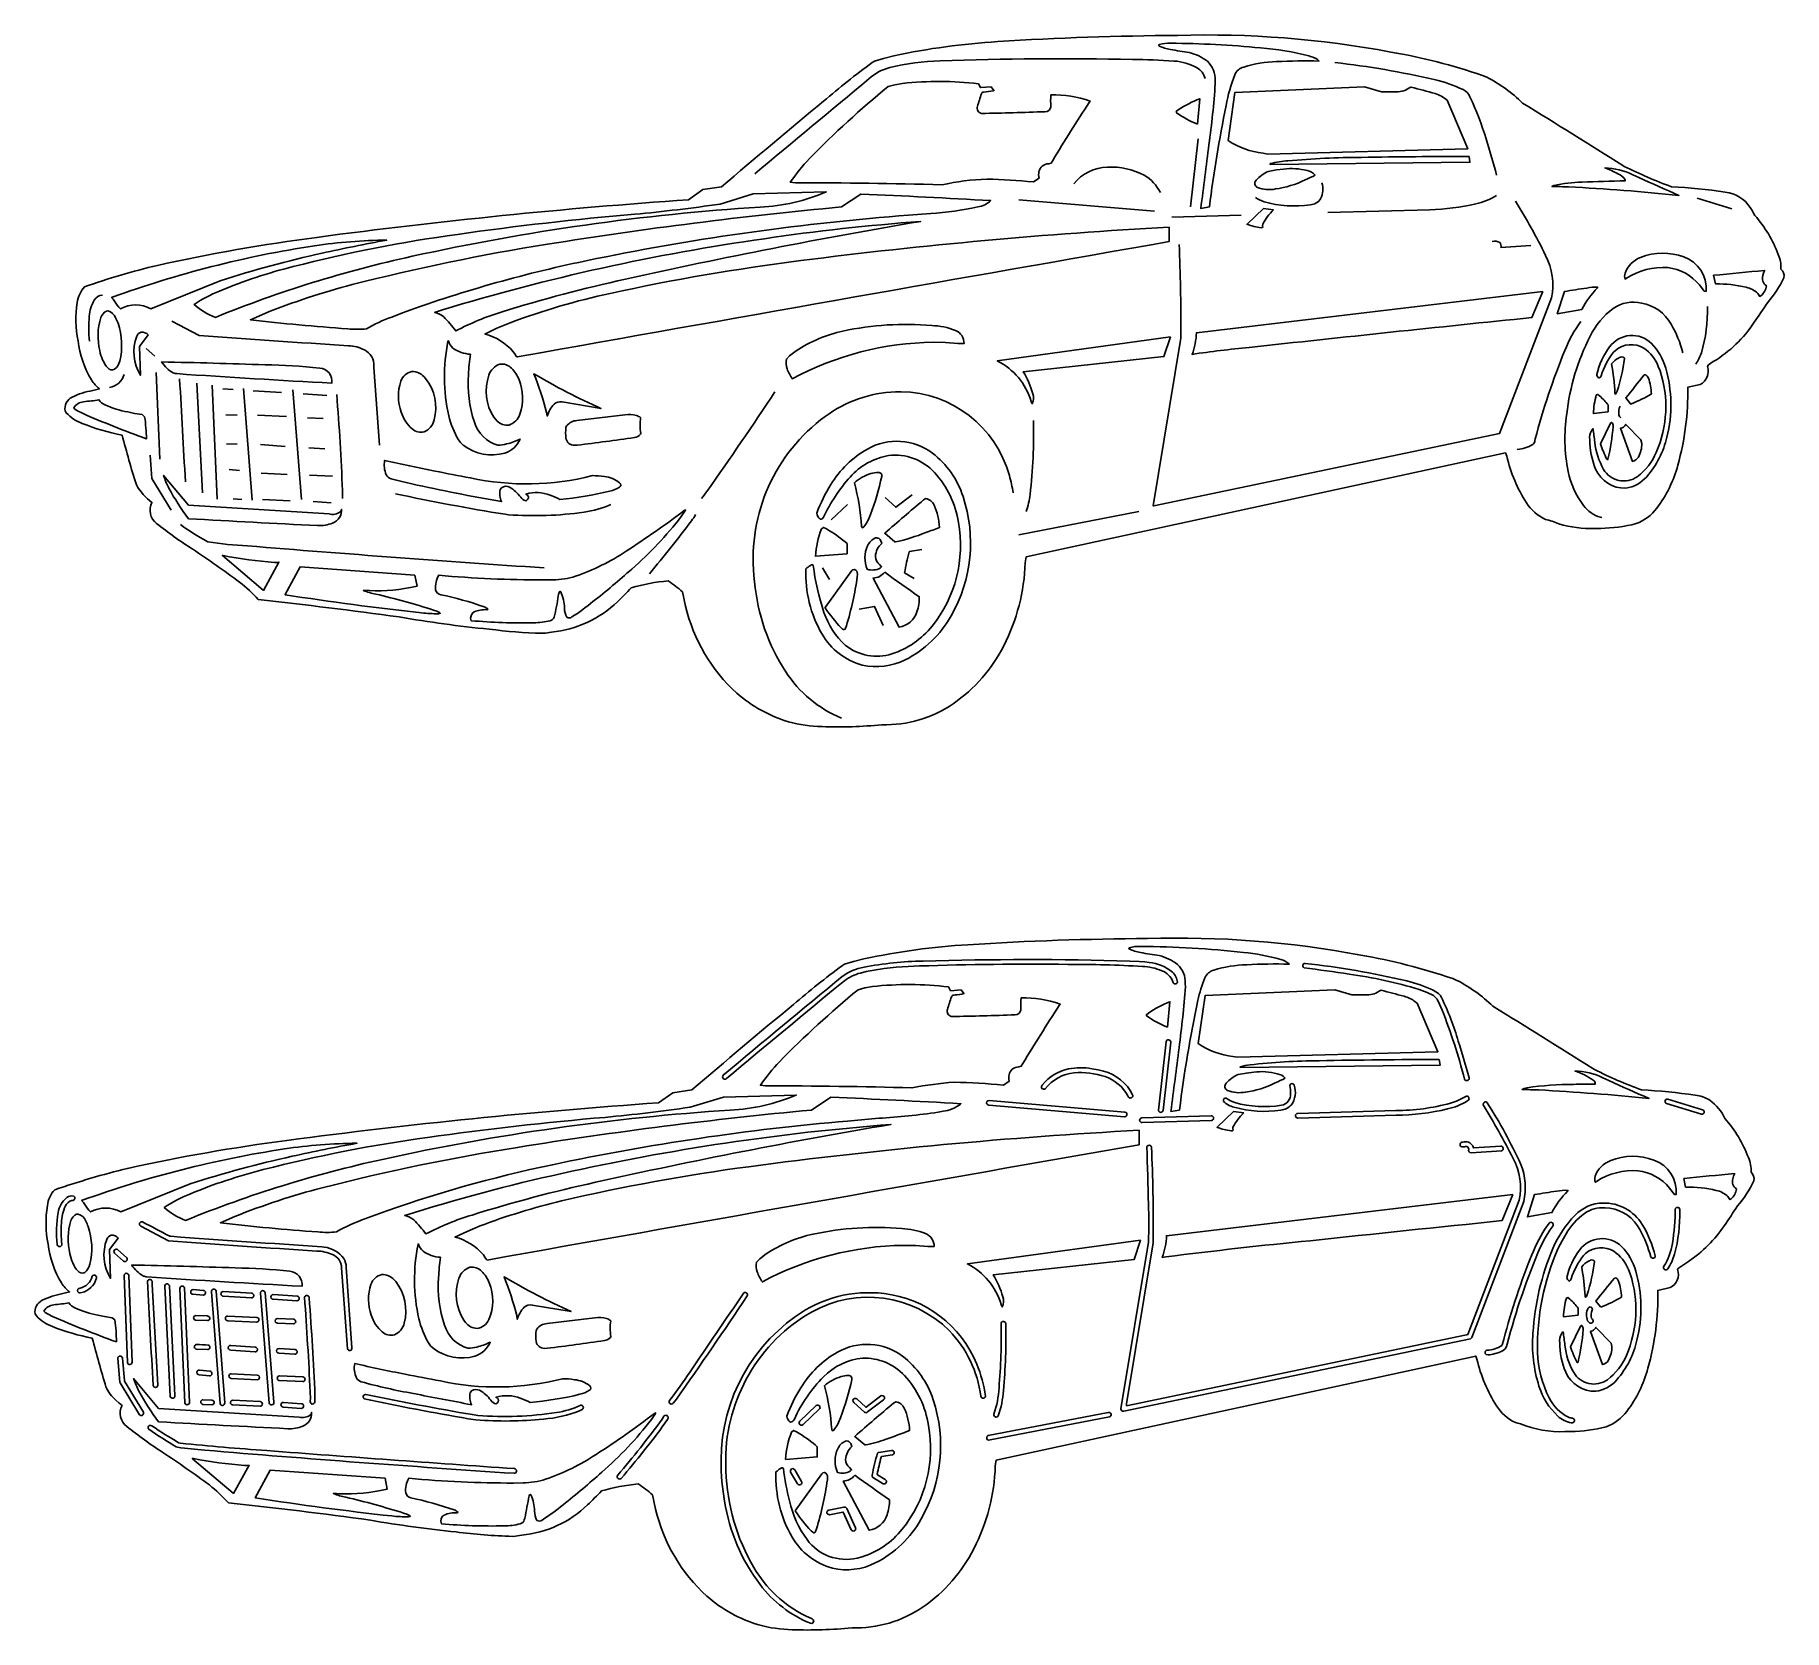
# Model space of a CAD drawing. Extents: x 1 to 17.8, y 0 to 15.4.
import ezdxf

# ---------------------------------------------------------------- set-up
doc = ezdxf.new("R2010")
doc.units = 0
doc.linetypes.add('0', pattern=[0])
doc.layers.add('1', color=7, linetype='0')

msp = doc.modelspace()

# ---------------------------------------------------------------- linework, layer by layer
at = {"layer": '1'}
for p, q in [((12.134308, 13.714371), (12.207787, 14.368256)), ((10.481529, 13.783813), (11.787086, 13.672699)), ((12.620323, 13.636383), (11.953751, 13.617142)), ((17.009315, 13.797668), (17.342651, 13.695831)), ((2.083382, 12.353241), (2.166718, 12.279175)), ((2.180618, 12.121765), (2.21302, 11.288437)), ((2.571808, 12.019928), (2.625046, 10.964355)), ((2.717636, 11.999084), (2.766251, 10.901871)), ((2.919029, 11.957428), (2.821808, 11.964371)), ((3.020882, 11.968979), (3.104218, 10.894913)), ((3.493103, 11.955109), (3.576439, 10.899551)), ((3.384117, 11.929245), (3.113182, 11.946167)), ((3.821808, 11.901871), (3.592392, 11.916214)), ((2.960251, 11.71109), (2.849586, 11.714371)), ((3.433228, 11.697174), (3.155525, 11.710373)), ((3.787086, 11.679642), (3.634666, 11.686905)), ((2.959915, 11.432709), (2.856529, 11.436584)), ((3.419029, 11.410278), (3.182945, 11.427795)), ((3.800972, 11.387985), (3.648338, 11.397598)), ((2.981712, 11.179642), (2.880836, 11.190063)), ((3.439857, 11.142136), (3.19017, 11.155014)), ((3.877357, 11.124084), (3.654579, 11.133911)), ((2.919235, 10.905319), (3.002357, 10.90155)), ((3.203827, 10.90094), (3.467636, 10.886734)), ((3.689857, 10.879471), (3.863472, 10.867142)), ((8.675972, 10.705109), (8.833382, 10.853256)), ((11.634308, 10.783813), (10.481529, 10.561584)), ((8.592636, 10.242142), (8.657463, 10.131027))]:
    msp.add_line(p, q, dxfattribs=at)
for points in [[(17.842697, 13.034012, 0.267587), (17.814857, 13.117142, 0.1181), (17.789108, 13.257248, 0.091956), (17.563812, 13.632843), (17.550652, 13.656204), (17.536804, 13.679184, 0.223281), (17.315895, 13.85025), (17.278076, 13.857254, 0.024044), (16.760178, 13.908752, -0.028649), (16.307571, 14.104843), (16.292671, 14.113556, 0.002493), (15.3293, 14.714035, 0.072454), (14.984818, 14.962357), (14.943703, 14.979294, 0.039163), (14.059395, 15.205139, 0.05433), (12.007538, 15.364182, 0.01487), (10.279213, 15.305023, 0.038576), (9.278175, 15.167694), (9.178268, 15.142197), (9.09153, 15.11673), (9.070732, 15.104645, 0.017844), (8.600273, 14.730927, 0.002993), (7.620361, 13.908813), (7.440308, 13.881104), (7.301186, 13.783966, 0.015648), (3.724495, 13.421997, 0.021696), (2.190659, 13.152573, 0.023895), (1.490662, 12.946732, 0.16127), (1.42028, 12.794632, 0.088515), (1.427132, 12.425079, 0.100753), (1.555328, 12.05098, 0.077694), (1.633339, 11.964111), (1.568695, 11.94812, 0.078462), (1.370407, 11.88446, 0.333641), (1.302567, 11.752426), (1.314384, 11.733185, 0.119364), (1.468254, 11.632156, 0.047966), (1.851974, 11.519653, 0.011522), (1.98838, 11.0401, 0.103943), (2.138802, 10.871872, 0.366133), (2.183426, 10.670715, 0.025437), (2.530579, 10.420944, -0.014009), (2.982468, 10.105118, -0.04426), (3.162079, 9.936584, -0.007604), (4.516548, 9.77066, 0.017799), (5.383202, 9.652451, 0.025552), (5.894966, 9.613312), (5.924622, 9.614868), (5.963669, 9.621674), (5.985008, 9.625, 0.170624), (6.619125, 9.916992, 0.01552), (6.751823, 10.050034, -0.049907), (7.106209, 10.117111, -0.048014), (7.242867, 10.011276), (7.273582, 9.874512, 0.151139), (7.766708, 9.037323, 0.104349), (8.26506, 8.7612, 0.060171), (8.587418, 8.715134, 0.033866), (9.163315, 8.733505, 0.159926), (9.84761, 8.934952, 0.125165), (10.33564, 9.493774, 0.110672), (10.542336, 10.291321), (10.550911, 10.347702), (15.16539, 11.347961), (15.177116, 11.316391, 0.08644), (15.366425, 10.868164, 0.146309), (15.548004, 10.708847, -0.043773), (15.678925, 10.66684, 0.08513), (16.02166, 10.620895), (16.080238, 10.622177, 0.059301), (16.421349, 10.66803, 0.143674), (16.619385, 10.815247, 0.097278), (16.822548, 11.230057, 0.073396), (16.917511, 11.979446), (17.036873, 12.005981, 0.372715), (17.108696, 12.179688), (17.116814, 12.194397), (17.140289, 12.210754), (17.163948, 12.226852, 0.110352), (17.558571, 12.604568, 0.009158), (17.684319, 12.792435, 0.068475)], [(11.939423, 15.230225, 0.017116), (12.120415, 15.200485, -0.0989), (12.296005, 15.115662, -0.214181), (12.37088, 14.93222), (12.37117, 14.900436, -0.01746), (12.310043, 14.314133, -0.002871), (12.231544, 13.700607), (12.31459, 13.714325), (12.314949, 13.714981, -0.017605), (12.474648, 14.690964, -0.045039), (12.558479, 14.986801, -0.22901), (12.645248, 15.060226, -0.069936), (12.961151, 15.11235, -0.020995), (13.370171, 15.11795), (13.368706, 15.120468, 0.145162), (13.288925, 15.162247), (13.27314, 15.167191, 0.045937), (12.807251, 15.243896, 0.023938), (11.941254, 15.28894, 0.079152), (11.832367, 15.276199), (11.826752, 15.271011), (11.828873, 15.265213, 0.079103)], [(10.09256, 14.899567, 0.056749), (9.359764, 14.902298), (9.287506, 14.88916), (9.222298, 14.871765, 0.027592), (8.465675, 14.179718, 0.042604), (8.281891, 13.95253), (8.331863, 13.947189, -0.007494), (9.739983, 13.927338, -0.043661), (10.173889, 13.982635, -0.012778), (10.620712, 13.955307), (10.675766, 13.991989), (10.675873, 13.992615, -0.274981), (10.705711, 14.108154, -0.153516), (10.768295, 14.130219), (10.791199, 14.136932), (10.807106, 14.161545, -0.00739), (11.156281, 14.719498), (11.166588, 14.732956, 0.093349), (10.79026, 14.792679, 0.055309), (10.789482, 14.677704, -0.363185), (10.732201, 14.631073, -0.006108), (10.122185, 14.614258, -0.452801), (10.082458, 14.683014, -0.00741), (10.120422, 14.803436, -0.319288), (10.143417, 14.81958, -0.000269), (10.234871, 14.831131, 0.099341), (10.240753, 14.834503), (10.213219, 14.871506), (10.111168, 14.862534)], [(13.80806, 14.870575), (12.560242, 14.816208), (12.495522, 14.35318, 0.116296), (12.830574, 14.23053), (12.875008, 14.223618), (14.800949, 14.274612), (14.60183, 14.742203, 0.088695), (14.48806, 14.805344, 0.00668), (14.254707, 14.867142), (14.235306, 14.856781, -0.169198), (14.09481, 14.823227, -0.005669), (13.971657, 14.822006)], [(12.199196, 14.511307), (12.222267, 14.756027, 0.057197), (12.014923, 14.647888), (11.996002, 14.631714), (11.998665, 14.619446, 0.051384)], [(14.814865, 14.200409), (14.821808, 14.144928), (12.89814, 14.124115, -0.823543), (12.903862, 14.131378, -0.063388), (13.070213, 14.157852, -0.023797), (13.77887, 14.191391, -0.004094)], [(13.333084, 14.02037, 0.160551), (13.256035, 14.064133, 0.099203), (13.029045, 14.078659), (12.959114, 14.070496), (12.879684, 14.056961, 0.095468), (12.764458, 13.971909, 0.54972), (12.777328, 13.903046, 0.150559), (12.949814, 13.88765, 0.086417), (13.235855, 13.975739, 0.010759)], [(16.445869, 13.997452, 0.00307), (16.833389, 13.825485, 0.012686), (15.771416, 13.907761, -0.00157), (15.611229, 13.912506), (15.630493, 13.921051, -0.046988), (15.900429, 13.953552, -0.005563), (16.315437, 13.965683), (16.315781, 13.970245), (16.315178, 13.974792, 0.166459), (16.245041, 14.034439, 0.03387), (16.120461, 14.089386, -0.107702), (16.388123, 14.024857)], [(7.925308, 13.839172), (8.627342, 13.859024, -0.090777), (7.99202, 13.713776, 0.038032), (4.643349, 13.239578, 0.042849), (2.748779, 12.65242, -0.082423), (2.544319, 12.775742, -0.056679), (2.790108, 12.905746, -0.037406), (3.498047, 13.141006, -0.0285), (5.079102, 13.450912, -0.014643), (6.786575, 13.644104, 0.0121), (7.60611, 13.742081)], [(5.943718, 13.355392, 0.023618), (4.065933, 12.967102, 0.031019), (3.223518, 12.690475), (3.085938, 12.629913, 0.012234), (4.022095, 12.542007, 0.056037), (4.201836, 12.542557, -0.044026), (4.445801, 12.65509), (4.532784, 12.689575), (4.620293, 12.722672, -0.035429), (6.41642, 13.217178, -0.031421), (9.420692, 13.634796), (9.632629, 13.65126, 0.034264), (10.086044, 13.714142, 0.143961), (10.210594, 13.775681, 0.003642), (8.960899, 13.838165), (8.773392, 13.714508, 0.016662)], [(12.932678, 13.68634), (12.835693, 13.700485), (12.678688, 13.550278), (12.676331, 13.547577, 0.051482), (12.811646, 13.514526), (12.825134, 13.515961), (12.830147, 13.521896), (12.826988, 13.533188), (12.829269, 13.549271, -0.090261)], [(8.031891, 13.40918, -0.017741), (9.537086, 13.575485, 0.013039), (6.694771, 13.019257, 0.022074), (5.507599, 12.704727, 0.047688), (5.06282, 12.522202, 0.026969), (4.94619, 12.658249, 0.110217), (4.859245, 12.699799), (4.934525, 12.724884, -0.038412)], [(8.384186, 13.198486, 0.022091), (6.549118, 12.883087, 0.03652), (5.585571, 12.600327), (5.458397, 12.547134), (5.342636, 12.492142, -0.154491), (5.615532, 12.321426), (5.630287, 12.300598), (5.64357, 12.278809), (5.653801, 12.271027), (5.877243, 12.311813, -0.000595), (11.925972, 13.381104), (11.925972, 13.519913, 0.018199)], [(3.777161, 13.26973, 0.022595), (2.794296, 13.004898), (2.127663, 12.73407, 0.255608), (1.836006, 12.73407, -0.082205), (1.779793, 12.808533, 0.023333), (1.750061, 12.843994, -0.049012), (3.703194, 13.341064, -0.034468), (4.398186, 13.394913, 0.010172)], [(16.327957, 13.028519, -0.161423), (16.726974, 13.131042, -0.192986), (17.030556, 12.963852), (17.077477, 12.90361), (17.094749, 12.90271, 0.342499), (16.880516, 13.233505, 0.18608), (16.464073, 13.228973, 0.220844), (16.314804, 13.076874, 0.144858), (16.314857, 13.019928)], [(17.166725, 13.056931), (17.185249, 12.973602, -0.064662), (17.480164, 12.942047, -0.122753), (17.593063, 12.882828), (17.611176, 12.853226), (17.622177, 12.859116, 0.190634), (17.674568, 12.955887, -0.331922), (17.639549, 13.05368), (17.646164, 13.076965), (17.657471, 13.103226, 0.001927)], [(15.522827, 12.900726), (12.189667, 12.504929, -0.084816), (12.147995, 12.296585, -0.012177), (12.696396, 12.362915, -0.001694), (15.418663, 12.650742)], [(15.94548, 12.934494, 0.008614), (15.731155, 12.900726), (15.662086, 12.686584), (15.898193, 12.728256, -0.076826), (16.050972, 12.936584), (16.051994, 12.941498, 0.066003)], [(1.812057, 12.595139, -0.144245), (1.828644, 12.230545, -0.16757), (1.779129, 12.152588, -0.368375), (1.712959, 12.166107, -0.135052), (1.636971, 12.331955, -0.139029), (1.647163, 12.650909, -0.217834), (1.701721, 12.712418), (1.715202, 12.713638, -0.243999), (1.789276, 12.646622, -0.039943)], [(2.018593, 12.371399), (2.101906, 12.48288, 0.240052), (2.034637, 12.511063, 0.247053), (1.99202, 12.470169, 0.230923), (2.027771, 12.095459)], [(8.251022, 12.157181, 0.070491), (8.300972, 12.061584, -0.121075), (9.659302, 12.41275), (9.775406, 12.410034), (9.893799, 12.40152), (9.95369, 12.400452, 0.318776), (9.87101, 12.525742, 0.089146), (9.642357, 12.5737, 0.074964), (8.78862, 12.520432, 0.093724), (8.337463, 12.330444), (8.274803, 12.282181), (8.243721, 12.250427, 0.145296)], [(11.939789, 12.464157), (10.273094, 12.2341, -0.207118), (10.598709, 11.844223), (10.609818, 11.821289, 0.213107), (10.614532, 11.918045, 0.070645), (10.523109, 12.129852), (11.877197, 12.275803)], [(15.998817, 11.573181), (15.992249, 11.562073, 0.20144), (15.974884, 11.476379, 0.101565), (16.031425, 11.193146, 0.302891), (16.320831, 11.008698, 0.183847), (16.522774, 11.119553, 0.124983), (16.71727, 11.500641, 0.133222), (16.705551, 12.164597, 0.122235), (16.569794, 12.401779, 0.451988), (16.166237, 12.369675, 0.10165), (16.041801, 12.102844, 0.247729), (16.066292, 12.069153, 0.230008), (16.08419, 12.091263, -0.091884), (16.203995, 12.31633), (16.221703, 12.333817, -0.325446), (16.495445, 12.355713, -0.149731), (16.634666, 12.180832), (16.651512, 12.139481, -0.184081), (16.615059, 11.353043, -0.131644), (16.432465, 11.119766, -0.439298), (16.108368, 11.189621, -0.10477), (16.024071, 11.451767, 0.000606), (16.007164, 11.580521, 0.211099)], [(5.551979, 11.434586, -0.051189), (5.467636, 11.422699, -0.252986), (5.241844, 11.644623, -0.098945), (5.18441, 12.102005, -0.022779), (5.202888, 12.297745, -0.149713), (5.034958, 12.357452, -0.161324), (4.992859, 12.425568), (4.987534, 12.424301, 0.105794), (4.99514, 11.705627, 0.074098), (5.088593, 11.473785), (5.108368, 11.44751), (5.133766, 11.422989, 0.238679), (5.534775, 11.346985, 0.220519), (5.681747, 11.481155, -0.057604)], [(3.226913, 12.196075, 0.003878), (2.231529, 12.223618, 0.120919), (2.343918, 12.117905, 0.097675), (2.378304, 12.110703, 0.004685), (3.870422, 12.019913, 0.432488), (3.753242, 12.164017, 0.021224)], [(4.537254, 11.740906, -0.172203), (4.534111, 12.037521, -0.270832), (4.6399, 12.131104, -0.222872), (4.754738, 12.082916), (4.772148, 12.064453, -0.2337), (4.854355, 11.665039, -0.238879), (4.759148, 11.551575, -0.250081), (4.643166, 11.580032, -0.143572)], [(5.671333, 12.052597, -0.183391), (5.679169, 11.7211, -0.238832), (5.574661, 11.616165, -0.250141), (5.461502, 11.654388), (5.444748, 11.671646), (5.428978, 11.691513, -0.233774), (5.381073, 12.096481, -0.238868), (5.485596, 12.201431, -0.249861), (5.59874, 12.163193, -0.110622)], [(16.251732, 12.261276, 0.097133), (16.185104, 12.205612, -0.031108), (16.217438, 11.922409), (16.222038, 11.913025), (16.229897, 11.921768), (16.238747, 11.940842, 0.048007), (16.308136, 12.255936), (16.305901, 12.263489, 0.34491), (16.259827, 12.265198)], [(6.45977, 11.776215, -0.028055), (5.81498, 12.10907, -0.031522), (5.936691, 11.738464, -0.013973), (5.941948, 11.702042, -0.118555), (6.008408, 11.817184, -0.229383), (6.0858, 11.838257), (6.460022, 11.775879)], [(16.499817, 12.098389, 0.002072), (16.321266, 11.876602), (16.366592, 11.820343), (16.375854, 11.821671, 0.042767), (16.567627, 11.915451, 0.079314), (16.53949, 12.068726), (16.528427, 12.087479), (16.514839, 12.099167)], [(1.555901, 11.848709, 0.036975), (1.627693, 11.859116, 0.164256), (1.685562, 11.81192, 0.064962), (1.905396, 11.741974), (1.970482, 11.729019), (2.044991, 11.71637), (2.068085, 11.695007, -0.033991), (2.085999, 11.484467), (2.083992, 11.484863, -0.016453), (1.46965, 11.729431), (1.428551, 11.749619), (1.398453, 11.766617), (1.386101, 11.780823, -0.239563), (1.481148, 11.839844, -0.022251)], [(16.070137, 11.896484, -0.043296), (16.152679, 11.809326), (16.152679, 11.743546), (16.151253, 11.742737), (16.010025, 11.726288, -0.058368), (16.038048, 11.906311), (16.051636, 11.911026)], [(6.800941, 11.707993, 0.107612), (6.689857, 11.714371), (6.228638, 11.66011, 0.215602), (6.128883, 11.608109), (6.122681, 11.593079, 0.058638), (6.123047, 11.487198, 0.363805), (6.203896, 11.421509), (6.231529, 11.422699, 0.005873), (6.781448, 11.496658, 0.161144), (6.840446, 11.527634), (6.843826, 11.537018, -0.092126), (6.841576, 11.687531, 0.097345)], [(16.182716, 11.640533, 0.145526), (16.173401, 11.633957), (16.078918, 11.436935, 0.048261), (16.140137, 11.287338), (16.146049, 11.282669), (16.150246, 11.28804, 0.042312), (16.198692, 11.603958, 0.277757), (16.185989, 11.640625)], [(16.299866, 11.597122, -0.17278), (16.269394, 11.585388), (16.386292, 11.266022, 0.220543), (16.442505, 11.308777, 0.132286), (16.476334, 11.438217), (16.467697, 11.472641), (16.321411, 11.622818, -0.084596)], [(8.475082, 10.265442, 0.052042), (8.431488, 10.232773, 0.142597), (8.587387, 9.605499, 0.197031), (8.974495, 9.307373, 0.173961), (9.387352, 9.356979, 0.149003), (9.829453, 9.781555, 0.213277), (9.944267, 10.928268, 0.149427), (9.649689, 11.346939, 0.296049), (9.023338, 11.385559, 0.127659), (8.671898, 11.043564, 0.052661), (8.536362, 10.769958, 0.212335), (8.568985, 10.711349, 0.379696), (8.601082, 10.729401, -0.072952), (8.857697, 11.116257, -0.168977), (9.227425, 11.323853, -0.239134), (9.667786, 11.161148, -0.15021), (9.899315, 10.680252, -0.217368), (9.646332, 9.681427, -0.146552), (9.25943, 9.415009, -0.250856), (8.813156, 9.496628, -0.129341), (8.605797, 9.814255, -0.053565), (8.50248, 10.267502, 0.41725)], [(2.301659, 11.009796, -0.040988), (2.250046, 11.131027), (2.490562, 10.844269), (3.842743, 10.760666, 0.229544), (3.951363, 10.781525, 0.14914), (3.96302, 10.806946, -0.331755), (3.877113, 10.67363, -0.11568), (3.732735, 10.649155, -0.000927), (2.490623, 10.714584, -0.040521)], [(4.862961, 11.173218, -0.00808), (4.377541, 11.275803, 0.148834), (4.393333, 11.138153, 0.213232), (4.439781, 11.100357), (4.477837, 11.088943, 0.015405), (5.338097, 10.910675), (5.502495, 10.880005, -0.168463), (5.489677, 10.995392, -0.376363), (5.562126, 11.023956), (5.579231, 11.018738, -0.107866), (5.686943, 10.922379, 0.204172), (5.736877, 10.888428, 0.497069), (5.755829, 10.938416, 0.088759), (5.736908, 10.95134), (5.738136, 10.952576, -0.164582), (5.971329, 10.941513, -0.043447), (6.064972, 10.900818, 0.034729), (6.544899, 10.979599, 0.076015), (6.637398, 11.018173, 0.563749), (6.639053, 11.060516, 0.15976), (6.492615, 11.120087, 0.036602), (6.377457, 11.12999, -0.117238), (5.201836, 11.108765, -0.003439)], [(9.057922, 11.149872, 0.097157), (8.898193, 11.061935, -0.050443), (8.967537, 10.640732), (8.975342, 10.628952), (8.988426, 10.636261, 0.087311), (9.052162, 10.75499, 0.042559), (9.161316, 11.121979, 0.538518), (9.129868, 11.159714, 0.094376)], [(6.755272, 10.230865, 0.049857), (7.232849, 10.737076), (7.273071, 10.7966), (7.272964, 10.800522), (7.261353, 10.794312, -0.017331), (6.702278, 10.401917, -0.061978), (6.213852, 10.162125, -0.076024), (5.998184, 10.128174), (5.905457, 10.126312, -0.022743), (4.898132, 10.171509, 0.156778), (4.868828, 10.032654, 0.327574), (4.919022, 9.984146, -0.031304), (5.334282, 9.867767, -0.096124), (5.370064, 9.847366), (5.369072, 9.842896), (5.360413, 9.839844, 0.117737), (5.239464, 9.818527, 0.388784), (5.211266, 9.734116, 0.026677), (5.812904, 9.713928, 0.063423), (5.970833, 9.734436), (5.991188, 9.743729), (6.002296, 9.75499), (6.008163, 9.76857, 0.036255), (6.048698, 9.974228, -0.147074), (6.063866, 10.015778), (6.06813, 10.016281), (6.072807, 10.012421, -0.101587), (6.108673, 9.856705, 0.144518), (6.131737, 9.767151, 0.347672), (6.180016, 9.77034, 0.032109), (6.38295, 9.91803, 0.017313)], [(9.563217, 10.895782, 0.001837), (9.189857, 10.575485), (9.286247, 10.492859), (9.291161, 10.492279, 0.044168), (9.587494, 10.582703, 0.012026), (9.717575, 10.632095, 0.097699), (9.66568, 10.845612, 0.256794), (9.585457, 10.908539)], [(8.659866, 10.600204, -0.039732), (8.828751, 10.476028), (8.828751, 10.377945), (8.52494, 10.353394), (8.52327, 10.354385, -0.079807), (8.582069, 10.617096), (8.60006, 10.632309), (8.629997, 10.617249)], [(9.144852, 10.514008, -0.091135), (9.162086, 10.478256, 0.192997), (9.100441, 10.352646, 0.206697), (9.138779, 10.274948), (9.159355, 10.252609), (9.147087, 10.240997, -0.210831), (9.022835, 10.22908, -0.211989), (9.025322, 10.455505, -0.173674), (9.100708, 10.530258, -0.332417)], [(2.825264, 10.360687, 0.025719), (3.317223, 10.29454), (3.343826, 10.294922), (3.361176, 10.297684), (3.211151, 10.02626), (3.208748, 10.027725), (2.817062, 10.360641), (2.815552, 10.362381)], [(4.669212, 10.171616), (3.56488, 10.251389), (3.419708, 9.985016), (3.420555, 9.984024, 0.012047), (4.733597, 9.809616, 0.028073), (4.896034, 9.801239), (4.912445, 9.805435), (4.905998, 9.813782), (4.878639, 9.825806), (4.848625, 9.836838, 0.019204), (4.29287, 9.989853, -0.049644), (4.173714, 10.025116), (4.174858, 10.027451, 0.07344), (4.626297, 10.054733), (4.69001, 10.067627)], [(8.895294, 10.226685, 0.142453), (8.872704, 10.216324), (8.616829, 9.860092), (8.616447, 9.857712, 0.038742), (8.76992, 9.665802), (8.784721, 9.653793, 0.676982), (8.811867, 9.66156), (8.821274, 9.685974, 0.04087), (8.926277, 10.157166), (8.92701, 10.182724, 0.35856), (8.899597, 10.226654)], [(9.189857, 10.200485, -0.219144), (9.078751, 10.144928), (9.328751, 9.672699, 0.28857), (9.500229, 9.819687, 0.092783), (9.523193, 9.964371, -0.001939)], [(17.554924, 4.346039, 0.267439), (17.527084, 4.429184, 0.118065), (17.50132, 4.56929, 0.091932), (17.276047, 4.944901, 0.125093), (17.129776, 5.121719, 0.107309), (16.990295, 5.169281, 0.024109), (16.472397, 5.220795, -0.028649), (16.019791, 5.416885), (16.00489, 5.425598, 0.002493), (15.041519, 6.026077, 0.072395), (14.697037, 6.274399), (14.655922, 6.291336, 0.039204), (13.771622, 6.517181, 0.054322), (11.719765, 6.676239, 0.01488), (9.991432, 6.617065, 0.038545), (8.990402, 6.479736), (8.890495, 6.454239), (8.803749, 6.428772), (8.782959, 6.416702, 0.017852), (8.312492, 6.042969, 0.00301), (7.332581, 5.22084), (7.152534, 5.193146), (7.013405, 5.096008, 0.015665), (3.436722, 4.734039, 0.021696), (1.902878, 4.464615, 0.023964), (1.202888, 4.258759, 0.161406), (1.1325, 4.106674, 0.088515), (1.139351, 3.737122, 0.10077), (1.267548, 3.363037, 0.076467), (1.345551, 3.276138), (1.280907, 3.260162, 0.078489), (1.082619, 3.196503, 0.33367), (1.014786, 3.064484), (1.026588, 3.045227, 0.119333), (1.180466, 2.944199, 0.047963), (1.564201, 2.831696, 0.006399), (1.695633, 2.363739, 0.111021), (1.792381, 2.235962), (1.821068, 2.209229), (1.851013, 2.183914, 0.366053), (1.895645, 1.982742, 0.025378), (2.24279, 1.732986, -0.013652), (2.691765, 1.419495, -0.043557), (2.874306, 1.248627, -0.00808), (4.241585, 1.080688, 0.017732), (5.065331, 0.967834, 0.026096), (5.607193, 0.925354), (5.636848, 0.92691), (5.675888, 0.933716), (5.697235, 0.937027, 0.17059), (6.331352, 1.229034, 0.015476), (6.46405, 1.362061, -0.049966), (6.818428, 1.429153, -0.048068), (6.955086, 1.323318), (6.985802, 1.186554, 0.151152), (7.478928, 0.349365, 0.104349), (7.97728, 0.073242, 0.060108), (8.299637, 0.027191, 0.034213), (8.875519, 0.045547, 0.159942), (9.559822, 0.247009, 0.125188), (10.047859, 0.805817, 0.110672), (10.254555, 1.603363), (10.263123, 1.659729), (14.877609, 2.660004), (14.889328, 2.628448, 0.086489), (15.078636, 2.180222, 0.146345), (15.260216, 2.020874), (15.284431, 2.013062), (15.308868, 2.008194, 0.109459), (15.733879, 1.932922), (15.792458, 1.934204, 0.059332), (16.133568, 1.980087, 0.143783), (16.331596, 2.127289, 0.097264), (16.534767, 2.542099, 0.073377), (16.62973, 3.291504), (16.749084, 3.318024, 0.372747), (16.820915, 3.49173), (16.829025, 3.506409), (16.846779, 3.519196), (16.924042, 3.570251, 0.097773), (17.27079, 3.916595, 0.00919), (17.39653, 4.104492, 0.068527)], [(11.651642, 6.542267, 0.017026), (11.832642, 6.512512, -0.09884), (12.00824, 6.427719, -0.213959), (12.083099, 6.244263), (12.083397, 6.212479, -0.017458), (12.02227, 5.62616, -0.00288), (11.943764, 5.012634), (12.026817, 5.026367, -0.022139), (12.204651, 6.082855, -0.046205), (12.270699, 6.298843, -0.228835), (12.357468, 6.372253, -0.069938), (12.673378, 6.424377, -0.021032), (13.08239, 6.429993), (13.08094, 6.43251, 0.144614), (13.001144, 6.474289, 0.046845), (12.642731, 6.542191, 0.026663), (11.653465, 6.600967, 0.079148), (11.544586, 6.588226), (11.538971, 6.583054), (11.541084, 6.577255, 0.079074)], [(7.66832, 5.330109, -0.997298), (7.635979, 5.361557, -0.002332), (8.78199, 6.311844, -0.111431), (8.99102, 6.400131, -0.046476), (9.559044, 6.459045, -0.014492), (11.548965, 6.460266), (11.639946, 6.455917), (11.69268, 6.451904), (11.735527, 6.446686, -0.156635), (11.958717, 6.352371, -0.192445), (12.007133, 6.255981, -0.811874), (11.963066, 6.26004, 0.227339), (11.85733, 6.366119, 0.088728), (11.670128, 6.408707, 0.014184), (10.951714, 6.427551, 0.010904), (9.523994, 6.412598), (9.416069, 6.407471, 0.053679), (8.956139, 6.344559, 0.102967), (8.802116, 6.270477, 0.001954)], [(14.812981, 5.336716, -0.926234), (14.769951, 5.323929, 0.029602), (14.554672, 5.988068), (14.529808, 6.043777), (14.505264, 6.092209), (14.470207, 6.127823), (14.411324, 6.158066), (14.33461, 6.187164, 0.037273), (13.658913, 6.333649, 0.005686), (13.225502, 6.395096, -0.796956), (13.23555, 6.43779, -0.031004), (14.214989, 6.26857, -0.046892), (14.469437, 6.179443), (14.520744, 6.146835, -0.15909), (14.547409, 6.108856, -0.042816), (14.710258, 5.688324, -0.012425)], [(9.804771, 6.211609, 0.056791), (9.071976, 6.21434), (8.999718, 6.201202), (8.934509, 6.183807, 0.027612), (8.177902, 5.491745, 0.042685), (7.994102, 5.264557), (8.044075, 5.259201, -0.007542), (9.452202, 5.23938, -0.032221), (9.859444, 5.294815, -0.015445), (10.332916, 5.267349), (10.387978, 5.304031), (10.388084, 5.304657, -0.274854), (10.417923, 5.420197, -0.153408), (10.480515, 5.442261), (10.503418, 5.448959), (10.519318, 5.473572, -0.007392), (10.8685, 6.03154), (10.878807, 6.044998, 0.093389), (10.50248, 6.104706, 0.055118), (10.501694, 5.989746, -0.363597), (10.44442, 5.943115, -0.006159), (9.834404, 5.9263, -0.452719), (9.79467, 5.995056, -0.007407), (9.832649, 6.115494, -0.319587), (9.855644, 6.131607), (9.867096, 6.134415, 0.063129), (9.952972, 6.146545), (9.925438, 6.183548), (9.823387, 6.174576)], [(11.911407, 5.823318), (11.934486, 6.068069, 0.057263), (11.727135, 5.95993), (11.708221, 5.943756), (11.710876, 5.931488, 0.051392)], [(13.520287, 6.182617), (12.272461, 6.12825), (12.207748, 5.665237, 0.117972), (12.541573, 5.542755), (12.585594, 5.535889), (14.513168, 5.586639), (14.314041, 6.054245), (14.29541, 6.06752, 0.121581), (14.187599, 6.120834, 0.006924), (13.966927, 6.179184), (13.947525, 6.168823, -0.167294), (13.814766, 6.135498, -0.006907), (13.683876, 6.134048)], [(11.868767, 5.022949, -0.935395), (11.82402, 5.026871), (11.89769, 5.683334, -0.955057), (11.94249, 5.679337)], [(11.575851, 5.173386, -1.128012), (11.530548, 5.163483, 0.191611), (11.310722, 5.348434, 0.101264), (11.012428, 5.384628, 0.209871), (10.735611, 5.231079, -0.983241), (10.706978, 5.26683, -0.180491), (10.959663, 5.421494, -0.100172), (11.183716, 5.423569), (11.242851, 5.414154), (11.296349, 5.400772, -0.215934)], [(13.045296, 5.332413, 0.161116), (12.968246, 5.376175, 0.09937), (12.741264, 5.390701), (12.671333, 5.382538), (12.591904, 5.369003, 0.095428), (12.476669, 5.283951, 0.549835), (12.48954, 5.215103, 0.150406), (12.662025, 5.199677, 0.086408), (12.948074, 5.287766, 0.010918)], [(14.527092, 5.512436), (14.534027, 5.45697), (12.610359, 5.436157, -0.92992), (12.614792, 5.442688, -0.079958), (12.705475, 5.461243, -0.027483), (13.37178, 5.501144, -0.004707)], [(16.158089, 5.309494, 0.003102), (16.545609, 5.137512, 0.012685), (15.483635, 5.219788, -0.001475), (15.323448, 5.224548), (15.34272, 5.233093), (15.37162, 5.240616, -0.038), (15.819679, 5.273453, -0.004735), (16.027229, 5.276657, 0.312856), (16.007454, 5.312973, 0.086914), (15.832695, 5.401413, -0.107645), (16.100342, 5.336899)], [(13.000671, 5.02504, -0.103796), (12.551468, 5.053955, -0.13856), (12.451065, 5.10965, -0.813685), (12.486595, 5.135727), (12.517464, 5.11528), (12.559547, 5.098022, 0.108897), (13.008347, 5.072586, 0.38591), (13.095993, 5.183517, 0.053118), (13.088165, 5.262054, -0.768762), (13.131752, 5.26506, -0.232649), (13.103256, 5.075729, -0.166065)], [(7.637527, 5.151215), (8.339554, 5.171066, -0.088977), (7.704239, 5.025818, 0.038009), (4.357132, 4.552032, 0.042848), (2.460991, 3.964462, -0.082423), (2.256531, 4.087784, -0.0565), (2.502319, 4.217789, -0.037464), (3.210258, 4.453033, -0.02851), (4.791328, 4.762955, -0.014642), (6.498795, 4.956146, 0.012103), (7.318329, 5.054123)], [(5.655937, 4.667435, 0.023625), (3.778152, 4.279129, 0.031044), (2.935738, 4.002518), (2.798157, 3.941956, 0.012267), (3.734314, 3.85405, 0.056042), (3.914047, 3.854599, -0.043626), (4.186302, 3.978683), (4.293533, 4.019928, -0.034928), (5.991943, 4.500076, -0.030843), (8.831009, 4.921051), (9.132904, 4.946838, 0.021238), (9.705574, 5.006363), (9.752075, 5.015564, 0.129822), (9.916031, 5.080124), (9.922806, 5.087723, 0.003641), (8.673111, 5.150208), (8.485611, 5.02655), (8.484322, 5.026321, 0.016696)], [(11.501976, 5.007095, -0.941686), (11.499329, 4.962234), (10.193413, 5.073273, -1.001059), (10.194176, 5.118347)], [(11.489952, 2.129364, -0.488656), (11.462936, 2.152481), (11.72776, 3.75708, 0.020996), (11.727463, 4.121094, 0.000797), (11.713852, 4.671722, -0.810847), (11.757744, 4.668137, -0.012446), (11.774857, 3.800735), (11.773773, 3.77066), (11.772156, 3.74971), (11.516144, 2.199371), (11.518364, 2.181259), (14.790062, 2.862854), (14.802429, 2.866135), (15.297173, 4.158112, 0.175833), (15.237633, 4.561188, 0.01974), (14.949829, 5.076004, -0.810715), (14.988953, 5.096191, -0.032244), (15.313225, 4.503662, -0.143535), (15.340683, 4.146408), (14.840424, 2.839569, -0.239937), (14.826187, 2.824615)], [(14.111015, 4.976135), (13.16658, 4.949799, -0.943076), (13.162689, 4.994553), (14.109818, 5.021118, 0.065202), (14.634079, 5.092651, 0.063794), (14.788513, 5.159836, -0.82212), (14.801422, 5.117233, -0.088097), (14.604446, 5.036972, -0.057489)], [(17.06015, 5.02977, -0.956977), (17.051521, 4.985626), (16.713669, 5.088638, -0.92749), (16.726158, 5.131729)], [(6.082344, 4.416306, -0.035712), (9.249306, 4.887512, 0.013033), (6.40699, 4.331299, 0.022091), (5.219826, 4.016754, 0.047726), (4.775047, 3.834244, 0.027092), (4.658417, 3.970276, 0.11025), (4.571465, 4.011826, -0.022575)], [(12.335068, 4.926071), (11.667183, 4.906723, -0.971064), (11.663429, 4.951538), (12.331932, 4.970917, -0.957966)], [(12.644905, 4.998383), (12.547913, 5.012512), (12.3909, 4.86232), (12.388535, 4.859634, 0.051463), (12.523865, 4.826553), (12.537354, 4.828003), (12.542366, 4.833939), (12.5392, 4.845261), (12.541496, 4.861328, -0.090207)], [(7.882622, 4.481506, 0.024388), (6.080421, 4.152222, 0.031589), (5.297798, 3.912369), (5.170624, 3.859177), (5.054863, 3.804184, -0.154491), (5.327759, 3.633469), (5.342514, 3.61264), (5.355789, 3.590851), (5.366013, 3.583069), (5.550644, 3.616898), (5.735352, 3.65036, -0.000429), (11.638191, 4.693146), (11.638191, 4.831955, 0.019742)], [(15.124275, 4.634018), (14.834038, 4.615051, -0.51592), (14.810631, 4.648666, 0.56611), (14.77906, 4.674927, -0.167252), (14.735939, 4.675034, -0.737206), (14.751938, 4.716873, -0.361969), (14.849686, 4.680801), (14.853195, 4.671356), (14.855392, 4.66153), (15.118103, 4.678482, -0.933957)], [(3.48938, 4.581772, 0.022595), (2.506516, 4.31694), (1.839882, 4.046112, 0.2556), (1.548218, 4.046112, -0.093618), (1.494049, 4.117905, 0.030198), (1.46228, 4.156036, -0.049022), (3.415413, 4.653122, -0.034424), (4.110405, 4.70697, 0.010196)], [(16.040184, 4.340561, -0.161506), (16.439201, 4.443085, -0.192966), (16.742783, 4.275894), (16.789703, 4.215652), (16.806969, 4.214752, 0.342511), (16.592743, 4.545532, 0.186117), (16.1763, 4.541016, 0.22082), (16.027023, 4.388931, 0.144964), (16.027084, 4.33197)], [(16.878944, 4.368973), (16.897469, 4.285645, -0.064662), (17.192383, 4.254089, -0.122753), (17.305283, 4.19487), (17.323387, 4.165268), (17.334396, 4.171173, 0.191049), (17.386772, 4.267929, -0.331774), (17.351768, 4.365723), (17.358383, 4.389008), (17.36969, 4.415268, 0.001927)], [(15.235039, 4.212769), (11.901878, 3.816956, -0.084773), (11.860214, 3.608627), (11.896957, 3.614136, -0.006927), (13.283386, 3.76947, -0.000929), (15.130867, 3.962784)], [(15.657692, 4.246536, 0.008614), (15.443367, 4.212769), (15.374306, 3.998627), (15.610413, 4.040298, -0.076826), (15.763191, 4.248627), (15.764198, 4.253555, 0.065799)], [(1.271812, 3.734787, -0.937), (1.226997, 3.731766, -0.072238), (1.236282, 4.04039, -0.185263), (1.318665, 4.183609, -0.252078), (1.387123, 4.197708, -0.817535), (1.368004, 4.156418, 0.24171), (1.307312, 4.10379, 0.106357), (1.267578, 3.939362, 0.041831)], [(15.802002, 2.062897, -1.248474), (15.796471, 2.018143, -0.157269), (15.668343, 2.082397, -0.133618), (15.486435, 2.371185, -0.096655), (15.428635, 2.880432, -0.086169), (15.61998, 3.694199, -0.091753), (15.83316, 4.015305, -0.200568), (16.103119, 4.131592, -0.269695), (16.479424, 3.925797, -0.079946), (16.605125, 3.623032, -0.800053), (16.56205, 3.614563, 0.058695), (16.456749, 3.878098), (16.434074, 3.913483, 0.250974), (16.122559, 4.085907, 0.179228), (15.924316, 4.031296, 0.101976), (15.746704, 3.835236), (15.70797, 3.768921), (15.67173, 3.697037, 0.111433), (15.472824, 2.695206, 0.11362), (15.584854, 2.258926, 0.157346), (15.769104, 2.070831, 0.071934)], [(16.724937, 3.498123, -0.901944), (16.687752, 3.523056, 0.104123), (16.769936, 3.741562, 0.044818), (16.797531, 4.075516, -0.967698), (16.841484, 4.06015, -0.07098), (16.791199, 3.640717, -0.076413)], [(1.524269, 3.907181, -0.144264), (1.540863, 3.542587, -0.167487), (1.491341, 3.46463, -0.367887), (1.425171, 3.478149, -0.135012), (1.34919, 3.643997, -0.138945), (1.359375, 3.962952, -0.217833), (1.413933, 4.02446), (1.427414, 4.025681, -0.243887), (1.501503, 3.958664, -0.039856)], [(4.063156, 2.739975, -0.999372), (4.018997, 2.729904), (3.963173, 3.508041, 0.309781), (3.87645, 3.635513, 0.099325), (3.724312, 3.67038, -0.00335), (2.297356, 3.769089), (2.030182, 3.909424, -0.913025), (2.047997, 3.950562, -0.001327), (2.309677, 3.813187), (2.321465, 3.811646, 0.001899), (3.774399, 3.710999), (3.796654, 3.70752, -0.210776), (3.983727, 3.599136, -0.136969), (4.00798, 3.513565)], [(7.963249, 3.469223, 0.070556), (8.013191, 3.373627, -0.121079), (9.371521, 3.724792), (9.487625, 3.722076), (9.606018, 3.713562), (9.665901, 3.712494, 0.318809), (9.583237, 3.837784, 0.089146), (9.354584, 3.885742, 0.074965), (8.500847, 3.832474, 0.093717), (8.049683, 3.642487), (7.98703, 3.594223), (7.95594, 3.562485, 0.145186)], [(15.045517, 2.679474, -0.10488), (14.97924, 2.673325, -0.709358), (14.986168, 2.71521, 0.137919), (15.129776, 2.762146), (15.133408, 2.76738, -0.030426), (15.402344, 3.596481, -0.039677), (15.542671, 3.88208), (15.584145, 3.93927, -0.972036), (15.61898, 3.910812), (15.589775, 3.87178), (15.545731, 3.798553), (15.501053, 3.709656, 0.039183), (15.181488, 2.775818, -0.293424), (15.11763, 2.702026, -0.051611)], [(1.730804, 3.683441), (1.814125, 3.794922, 0.240182), (1.746849, 3.82309, 0.247588), (1.704239, 3.782211, 0.230897), (1.73999, 3.407501)], [(5.264198, 2.746628, -0.051561), (5.179863, 2.734741, -0.252991), (4.954063, 2.95668, -0.098962), (4.896629, 3.414047, -0.022766), (4.915108, 3.609802, -0.149984), (4.747177, 3.669495, -0.161398), (4.70507, 3.73761), (4.69973, 3.736343, 0.105745), (4.707352, 3.01767, 0.074127), (4.800812, 2.785828), (4.820572, 2.759552), (4.845978, 2.735016, 0.238709), (5.246986, 2.659027, 0.220618), (5.393967, 2.793198, -0.057604)], [(11.652016, 3.776199), (9.985306, 3.546143, -0.207172), (10.310913, 3.156265), (10.322029, 3.133331, 0.212995), (10.326736, 3.230103, 0.070666), (10.235321, 3.441895), (11.589409, 3.587845)], [(15.711021, 2.885223), (15.704453, 2.874115, 0.201104), (15.687096, 2.788422, 0.101555), (15.743637, 2.505157, 0.30289), (16.033051, 2.320724, 0.183866), (16.234993, 2.431595, 0.125), (16.429482, 2.812683, 0.133223), (16.417778, 3.476639, 0.122163), (16.282013, 3.713821, 0.451989), (15.878456, 3.681717, 0.101657), (15.754028, 3.414902, 0.248287), (15.778511, 3.381195, 0.229601), (15.79641, 3.403305, -0.091884), (15.916214, 3.628372), (15.933922, 3.645859, -0.325509), (16.207657, 3.66774, -0.149814), (16.34687, 3.492874), (16.363716, 3.451538, -0.184089), (16.327271, 2.665085, -0.131696), (16.144684, 2.431793, -0.439349), (15.820587, 2.501663, -0.104799), (15.736282, 2.763809, 0.000594), (15.719376, 2.892548, 0.212509)], [(1.896591, 3.605164, -0.897489), (1.864685, 3.573807), (1.778549, 3.650589, -0.915521), (1.809784, 3.682755), (1.892319, 3.609421)], [(2.939125, 3.508118, 0.003817), (1.943741, 3.53566, 0.120675), (2.056122, 3.429932, 0.097675), (2.090508, 3.422729, 0.00469), (3.582642, 3.331955, 0.432411), (3.465462, 3.476074, 0.021176)], [(15.963943, 3.573318, 0.097321), (15.897324, 3.517639, -0.03117), (15.929657, 3.234451), (15.934258, 3.225052), (15.942123, 3.233826), (15.950958, 3.252884, 0.04801), (16.020363, 3.567993), (16.018127, 3.575531, 0.344782), (15.972038, 3.57724)], [(1.464287, 3.271606), (1.448975, 3.268326, -1.170414), (1.446648, 3.313629, 0.297846), (1.564095, 3.42804, -0.973363), (1.60231, 3.401886, -0.272048)], [(1.947708, 2.60173, -0.978229), (1.902847, 2.598251), (1.870338, 3.433395, -0.94052), (1.915115, 3.436966)], [(2.195381, 2.379333, -0.91933), (2.150551, 2.378067, -0.002525), (2.095955, 3.380554, -0.896646), (2.139931, 3.371307), (2.141022, 3.348526)], [(4.249481, 3.052933, -0.172076), (4.246315, 3.349548, -0.27087), (4.352119, 3.443146, -0.223091), (4.466949, 3.394958), (4.484367, 3.376495, -0.233717), (4.566566, 2.977066, -0.2388), (4.471367, 2.863617, -0.249803), (4.355377, 2.892075, -0.143534)], [(5.383537, 3.364639, -0.205076), (5.380676, 3.010147, -0.270825), (5.267319, 2.925903, -0.223067), (5.156967, 2.983688), (5.14119, 3.003555, -0.233766), (5.093292, 3.408524, -0.238974), (5.1978, 3.513458, -0.25), (5.310944, 3.475235, -0.110722)], [(6.171974, 3.088257, -0.02805), (5.527191, 3.421112, -0.031522), (5.648903, 3.050507, -0.013919), (5.65416, 3.014099, -0.118486), (5.720634, 3.129227, -0.229383), (5.798027, 3.150299), (6.172226, 3.087921)], [(16.212044, 3.410416, 0.002101), (16.033485, 3.188644), (16.078804, 3.132355), (16.088074, 3.133698, 0.043937), (16.279854, 3.227509, 0.079255), (16.251709, 3.380768), (16.240654, 3.399521), (16.227066, 3.411209)], [(2.34433, 2.25502, -0.461982), (2.315033, 2.272888), (2.261513, 3.33165, -0.953922), (2.306396, 3.334335), (2.359673, 2.279068, -0.353151)], [(2.48497, 2.192368, -0.452138), (2.456276, 2.21019), (2.407372, 3.310135, -0.93902), (2.452026, 3.314926), (2.500954, 2.214905, -0.342858)], [(2.653687, 3.267868, -0.393517), (2.631264, 3.246964), (2.532417, 3.253967, -0.99966), (2.535622, 3.298859), (2.632843, 3.291916, -0.413304)], [(2.823639, 2.185623, -0.451763), (2.794365, 2.202545), (2.710655, 3.279282, -0.938939), (2.755135, 3.285553), (2.838867, 2.208679, -0.342013)], [(3.099205, 3.263611, -0.937369), (3.096367, 3.218781), (2.825264, 3.235672, -0.963534), (2.823868, 3.28064)], [(3.310966, 2.214905, -0.980599), (3.266525, 2.207489), (3.182831, 3.266174, -0.955881), (3.227623, 3.270142)], [(3.537773, 3.236115, -0.919286), (3.534058, 3.191406), (3.305893, 3.205627, -1.064777), (3.306335, 3.250702)], [(3.706696, 2.217224, -0.956075), (3.662041, 2.222443), (3.662941, 2.253571), (3.661728, 2.313004, 0.005792), (3.607155, 3.226486, -0.878685), (3.651489, 3.220886, -0.008414), (3.707489, 2.28093), (3.707603, 2.231888)], [(7.15802, 2.209457, -0.983028), (7.118523, 2.231796, 0.018919), (7.316956, 2.509399, 0.001158), (7.833191, 3.266739, -0.778592), (7.866882, 3.239044, -0.006948), (7.185829, 2.245575)], [(8.493584, 0.130707, -1.000323), (8.477249, 0.088776, -0.134387), (7.990669, 0.461777, -0.122864), (7.648964, 1.263519), (7.63456, 1.357895), (7.624146, 1.454117), (7.617821, 1.552017, -0.258473), (8.333038, 3.041611, -0.187672), (9.183395, 3.261414, -0.273395), (10.075493, 2.582748, -0.064877), (10.160492, 2.273468, -0.866353), (10.115967, 2.272949, 0.157705), (9.813393, 2.903152, 0.33615), (8.485703, 3.082443), (8.441711, 3.057556), (8.398636, 3.031143, 0.266854), (7.662766, 1.554489, 0.126384), (7.931671, 0.624435, 0.142402), (8.426712, 0.159714)], [(15.782356, 3.208527, -0.042892), (15.864891, 3.121368), (15.864891, 3.055588), (15.863472, 3.054779), (15.722229, 3.03833, -0.05837), (15.750267, 3.218353), (15.763863, 3.223068)], [(1.26812, 3.160751, 0.036994), (1.339905, 3.171158, 0.164257), (1.397774, 3.123962, 0.064944), (1.617615, 3.054016), (1.682701, 3.041061), (1.75721, 3.028412), (1.780312, 3.007065, -0.043314), (1.796227, 2.796906, -0.016467), (1.181862, 3.041458), (1.140762, 3.061661), (1.110664, 3.078659), (1.098312, 3.09288, -0.239644), (1.193367, 3.151871, -0.022452)], [(2.677063, 3.045135, -0.901968), (2.672485, 3.000626), (2.558159, 3.004196, -0.914219), (2.561462, 3.04892), (2.671066, 3.04567)], [(3.147987, 3.03157, -0.944368), (3.145447, 2.98671), (2.867966, 2.999878, -0.960804), (2.865791, 3.044861)], [(16.000641, 3.015198, -0.912977), (15.973488, 2.979568), (15.954407, 2.998703, -0.222151), (15.959274, 3.12149, -0.924981), (15.999252, 3.10112, 0.181022), (15.993156, 3.022018)], [(3.50312, 3.01387, -0.917053), (3.499321, 2.969177), (3.348251, 2.976334, -1.059314), (3.348236, 3.021393)], [(6.513168, 3.02005, 0.107438), (6.402084, 3.026413), (5.940865, 2.972153, 0.215643), (5.84111, 2.920135), (5.834908, 2.905106, 0.058644), (5.835274, 2.799255, 0.363872), (5.916115, 2.733551), (5.943748, 2.734741, 0.005876), (6.49366, 2.808701, 0.161259), (6.552666, 2.839691), (6.556053, 2.84906, -0.103566), (6.554863, 2.998627, 0.110372)], [(10.283241, 2.085648, -0.909924), (10.241585, 2.102097, 0.06804), (10.290131, 2.353424, 0.023871), (10.311462, 2.978409, -0.814292), (10.355103, 2.972214, -0.028458), (10.332611, 2.326889, -0.068904)], [(15.894936, 2.95256, 0.14408), (15.885612, 2.945999), (15.791138, 2.748978, 0.048261), (15.852356, 2.59938), (15.858261, 2.594711), (15.862457, 2.600082, 0.042294), (15.910912, 2.916, 0.277593), (15.898201, 2.952667)], [(16.012077, 2.90918, -0.173269), (15.981621, 2.89743), (16.098488, 2.578079, 0.22147), (16.154724, 2.620819, 0.132286), (16.188553, 2.750259), (16.179916, 2.784668), (16.03363, 2.93486, -0.084496)], [(2.681656, 2.765137, -0.801599), (2.672142, 2.722244), (2.568825, 2.726105, -0.931012), (2.565582, 2.77092, -0.017549)], [(3.135254, 2.744476, -0.913767), (3.131279, 2.699814), (2.896255, 2.717209, -1.066872), (2.897148, 2.762253)], [(3.517342, 2.722122, -0.911081), (3.513222, 2.677521), (3.361588, 2.687027, -1.055716), (3.362236, 2.732086)], [(8.187302, 1.577484, 0.05212), (8.1437, 1.544815, 0.142611), (8.299606, 0.917526, 0.197078), (8.686714, 0.619415, 0.173953), (9.099571, 0.669022, 0.148984), (9.541672, 1.093597, 0.213286), (9.656479, 2.240311, 0.149383), (9.361908, 2.658981, 0.296046), (8.73555, 2.697601, 0.127638), (8.384109, 2.355606, 0.052641), (8.248573, 2.082016, 0.143486), (8.277596, 2.025497), (8.282784, 2.022766, 0.333334), (8.320564, 2.053848, -0.08884), (8.601036, 2.459335, -0.178291), (8.976601, 2.639313, -0.216997), (9.379997, 2.47319, -0.150197), (9.611534, 1.992294, -0.217346), (9.358551, 0.993469, -0.146552), (8.971649, 0.727051), (8.9245, 0.715622, -0.297726), (8.442978, 0.893829, -0.101196), (8.273666, 1.265778, -0.027946), (8.214691, 1.579544, 0.417331)], [(2.05645, 2.119812, -0.888335), (2.019157, 2.0952), (1.833191, 2.40152, -0.094932), (1.829239, 2.410156), (1.810143, 2.636551, -0.960834), (1.854958, 2.640274), (1.873016, 2.42392), (1.875931, 2.417831)], [(4.575172, 2.485275, -0.008113), (4.08976, 2.587845, 0.148885), (4.105545, 2.450195, 0.213685), (4.152, 2.41243, 0.023288), (4.654938, 2.299545, 0.003721), (5.214722, 2.192047, -0.16856), (5.201904, 2.307434, -0.376257), (5.27433, 2.336014), (5.291458, 2.330795, -0.107649), (5.399155, 2.234436, 0.204345), (5.449089, 2.20047, 0.39319), (5.470589, 2.246964, 0.138009), (5.449112, 2.263382), (5.45034, 2.264618, -0.164328), (5.68354, 2.253571, -0.043212), (5.777191, 2.21286, 0.0347), (6.257111, 2.291626, 0.075892), (6.349609, 2.330215, 0.563485), (6.351273, 2.372574, 0.159828), (6.204819, 2.432129, 0.036602), (6.089661, 2.442032, -0.11724), (4.914055, 2.420807, -0.003478)], [(2.01387, 2.321823, -0.040936), (1.962265, 2.443054), (2.202774, 2.156311), (3.554962, 2.072678, 0.229464), (3.663574, 2.093552, 0.149274), (3.675232, 2.118988, -0.331558), (3.589333, 1.985672, -0.11568), (3.444954, 1.961197, -0.000963), (2.202835, 2.026642, -0.040553)], [(2.698257, 2.513763, -0.907258), (2.693954, 2.469177), (2.591644, 2.47963, -1.064712), (2.597359, 2.524261)], [(3.15197, 2.4767, -1.00159), (3.1521, 2.431686), (2.899696, 2.444702, -0.918079), (2.901199, 2.489502)], [(3.591385, 2.458542, -0.960933), (3.5896, 2.413635), (3.366112, 2.423462, -0.970656), (3.36615, 2.468445)], [(8.770134, 2.461914, 0.097141), (8.610413, 2.373978, -0.050456), (8.679764, 1.952774), (8.687561, 1.940994), (8.700653, 1.948303, 0.087332), (8.764381, 2.067017, 0.042521), (8.873535, 2.434006, 0.537914), (8.842094, 2.471771, 0.094123)], [(2.735931, 2.206467, -0.32177), (2.7146, 2.191101), (2.628273, 2.195084, -0.889653), (2.629288, 2.239655), (2.714767, 2.236099, -0.509541)], [(3.181068, 2.221252, -0.973025), (3.179871, 2.17627), (2.914833, 2.190521, -1.000149), (2.917244, 2.235443)], [(3.577293, 2.20163, -0.964707), (3.575722, 2.156677), (3.400482, 2.169067, -1), (3.403687, 2.213959)], [(5.906914, 2.053665, -0.045044), (5.255959, 2.045959), (5.18203, 2.057053, -0.009325), (4.181908, 2.248032, -0.831967), (4.19799, 2.289246, 0.008666), (5.222321, 2.0961), (5.274246, 2.088943, 0.057588), (6.030357, 2.116364, 0.07378), (6.264709, 2.187546, -0.832062), (6.278732, 2.145584), (6.253952, 2.133545, -0.076711)], [(9.024895, 2.121674, -0.379982), (8.994438, 2.12001), (8.891571, 2.21347, -1.000106), (8.921844, 2.246765), (9.008339, 2.168152), (9.012215, 2.168655), (9.152298, 2.275772, -1.000642), (9.179642, 2.240021)], [(9.275436, 2.20784, 0.001827), (8.902084, 1.887512), (8.998466, 1.804901), (9.00338, 1.804321, 0.047174), (9.203606, 1.861084, 0.015411), (9.42981, 1.944138, 0.097725), (9.377907, 2.157639, 0.256827), (9.297676, 2.220581)], [(6.467484, 1.542908, 0.049857), (6.945061, 2.049118), (6.985283, 2.108643), (6.985168, 2.112579), (6.973564, 2.106339, -0.018904), (6.414482, 1.713943, -0.062007), (5.926071, 1.474167, -0.076012), (5.710396, 1.440216), (5.617668, 1.43837, -0.022779), (4.610344, 1.483536, 0.156882), (4.581047, 1.344681, 0.327576), (4.631233, 1.296188, -0.03134), (5.046501, 1.179794, -0.096309), (5.082283, 1.159409), (5.081291, 1.154938), (5.072632, 1.151886, 0.117618), (4.951683, 1.130585, 0.388475), (4.923485, 1.046143, 0.026603), (5.525124, 1.02597, 0.063423), (5.683052, 1.046478, 0.292816), (5.721069, 1.083176), (5.726669, 1.09967, -0.001366), (5.768524, 1.315414, -0.309407), (5.78035, 1.328323), (5.785027, 1.324463, -0.101683), (5.820892, 1.168747, 0.144433), (5.843948, 1.079193, 0.348301), (5.892235, 1.082382, 0.032198), (6.095161, 1.230087, 0.01729)], [(6.654564, 1.4832, -0.939423), (6.620003, 1.511856, 0.016903), (7.047897, 2.052277), (7.060852, 2.074356, -1.303238), (7.098503, 2.049454), (7.075233, 2.012894, -0.018038)], [(8.405533, 2.002579, -1.037084), (8.372192, 2.032959), (8.53138, 2.182739, -0.97161), (8.560806, 2.148712)], [(10.204086, 1.852707, -1.063976), (10.18721, 1.895157), (11.340729, 2.117661, -0.964294), (11.353806, 2.074554)], [(5.626694, 1.576569, -0.9643), (5.62355, 1.531693, -0.004111), (2.645981, 1.754211, -0.0148), (2.385574, 1.781967), (2.373169, 1.786591, -0.015569), (2.108093, 1.955154, -0.893749), (2.136612, 1.98967, 0.015768), (2.394272, 1.82637), (2.413071, 1.821976, 0.007645), (3.244568, 1.750229, 0.001531)], [(8.372086, 1.912231, -0.039835), (8.54097, 1.788071), (8.54097, 1.689987), (8.23716, 1.665436), (8.235489, 1.666428, -0.079794), (8.294296, 1.929123), (8.312286, 1.944336), (8.342224, 1.929276)], [(8.857079, 1.826035, -0.091862), (8.874306, 1.790298, 0.192997), (8.81266, 1.664688, 0.206698), (8.850998, 1.58699), (8.871574, 1.564636), (8.859306, 1.55304, -0.211077), (8.735046, 1.541122, -0.211942), (8.737541, 1.767548, -0.173674), (8.812927, 1.8423, -0.33258)], [(9.195229, 1.472137, -0.964444), (9.175201, 1.431839), (9.082794, 1.487122, -0.358177), (9.07003, 1.51326, -0.025139), (9.120605, 1.725632, -0.163984), (9.132668, 1.733398), (9.25605, 1.752487, -0.923303), (9.264618, 1.708435), (9.160255, 1.69223), (9.154854, 1.687393, 0.006765), (9.117622, 1.520737), (9.121811, 1.51619)], [(2.537476, 1.672729, 0.025719), (3.029434, 1.606583), (3.056038, 1.606949), (3.073387, 1.609726), (2.92337, 1.338303), (2.920967, 1.339767), (2.529282, 1.672699), (2.527771, 1.674408)], [(4.381424, 1.483658), (3.2771, 1.563431), (3.13192, 1.297058), (3.132759, 1.296051, 0.012012), (4.445816, 1.121658, 0.028073), (4.608253, 1.113281), (4.624664, 1.117477), (4.618217, 1.125824), (4.590858, 1.137848), (4.560837, 1.148865, 0.019219), (4.005089, 1.30191, -0.050049), (3.885933, 1.337158), (3.88707, 1.339493, 0.073414), (4.338516, 1.36676), (4.402229, 1.379654)], [(8.388985, 1.454636, -0.962722), (8.351295, 1.430099), (8.284966, 1.543701, -1.002007), (8.324814, 1.564621)], [(8.607521, 1.538727, 0.142541), (8.584923, 1.528366), (8.329041, 1.172134), (8.328659, 1.169769, 0.038685), (8.482132, 0.977844), (8.496941, 0.965836, 0.676971), (8.524086, 0.973602), (8.533501, 0.998001, 0.040839), (8.638496, 1.469193), (8.639229, 1.494766, 0.358812), (8.611824, 1.538681)], [(8.902084, 1.512512, -0.219064), (8.79097, 1.45697), (9.04097, 0.984741, 0.288552), (9.212456, 1.131729, 0.092697), (9.235413, 1.276413, -0.001959)], [(8.909164, 1.006836, -0.923204), (8.868805, 0.987213), (8.791817, 1.157974), (8.786324, 1.15744), (8.659752, 1.133743, -0.975438), (8.652557, 1.178146), (8.797264, 1.205276, -0.371851), (8.824974, 1.193909)]]:
    msp.add_lwpolyline(points, format="xyb", close=True, dxfattribs=at)
for points in [[(12.273193, 14.950485, 0.219041), (12.196152, 15.051834, 0.122162), (11.973915, 15.117599, 0.018375), (11.573364, 15.133392, 0.01443), (9.724632, 15.119293, 0.051747), (9.238609, 15.05452, 0.125788), (9.038376, 14.945969, 0.001064), (7.939857, 14.033813)], [(13.523193, 15.103256, -0.029454), (14.478943, 14.939514, -0.055359), (14.755714, 14.842972, -0.201257), (14.822166, 14.77298, -0.040823), (14.976707, 14.368607, -0.012051), (15.078751, 14.019928)], [(11.009308, 13.936584, -0.222764), (11.334724, 14.098099, -0.133141), (11.687111, 14.01976, -0.145852), (11.842636, 13.853256)], [(13.398216, 13.945847, -0.18258), (13.385277, 13.793808, -0.240311), (13.286377, 13.735474, -0.106195), (12.84021, 13.764679, -0.090588), (12.759323, 13.806961)], [(15.078751, 13.825485, -0.089912), (14.87793, 13.744431, -0.052892), (14.436142, 13.68779), (13.453728, 13.660248)], [(12.023193, 13.353256, -0.011511), (12.040627, 12.509384, -0.034892), (12.036461, 12.4328), (11.773308, 10.840073), (11.779335, 10.840652), (15.106529, 11.533813), (15.606552, 12.839447, 0.174737), (15.550468, 13.248871, 0.025934), (15.259308, 13.769928)], [(15.037086, 13.381027, -0.230111), (15.109215, 13.371689, -0.245329), (15.120415, 13.325485), (15.407463, 13.343994)], [(1.662086, 12.867142, 0.258003), (1.583961, 12.816788, 0.12389), (1.536057, 12.663635, 0.051569), (1.537087, 12.422699)], [(16.092636, 10.728256), (16.07795, 10.729568, -0.167684), (15.916214, 10.843063, -0.118129), (15.766724, 11.170547, -0.0869), (15.753601, 11.723679, -0.08956), (15.978523, 12.47171, -0.113737), (16.201111, 12.738693, -0.20988), (16.474152, 12.789413, -0.22905), (16.757561, 12.587097, -0.073053), (16.870415, 12.311585)], [(17.106529, 12.756027, -0.081226), (17.049454, 12.311111, -0.064259), (16.995415, 12.200485)], [(4.328751, 11.422699), (4.275291, 12.171097), (4.274338, 12.180725, 0.308687), (4.183105, 12.339172, 0.109208), (4.030365, 12.379639, -0.00322), (2.592499, 12.478348), (2.328751, 12.617142)], [(15.277824, 11.381027, 0.110289), (15.425957, 11.428085, 0.234059), (15.447021, 11.46666), (15.45076, 11.482361, -0.032937), (15.734917, 12.332947, -0.061247), (15.888946, 12.612503)], [(3.916718, 11.908798, -0.010184), (3.97242, 10.985535, -0.019573), (3.972267, 10.908798)], [(8.134308, 11.936584, -0.008114), (7.477356, 10.976761, -0.014011), (7.425972, 10.908813)], [(8.773193, 8.797699, -0.151823), (8.237595, 9.243362, -0.122948), (7.937943, 10.106918), (7.932274, 10.169846, -0.264566), (8.61692, 11.699371, -0.149071), (9.29332, 11.936356), (9.347122, 11.936142, -0.334934), (10.389618, 11.129486, -0.031992), (10.425972, 10.964371)], [(16.266251, 11.797699, 0.129427), (16.254532, 11.715668), (16.260933, 11.699341), (16.273193, 11.686584)], [(10.620415, 11.658813, -0.037043), (10.589188, 10.948975, -0.0564), (10.550972, 10.783813)], [(4.481544, 10.955109, 0.012015), (5.536682, 10.757538), (5.568855, 10.753494, 0.052661), (6.296555, 10.778122, 0.075235), (6.555618, 10.853241)], [(2.412086, 10.658813, 0.024696), (2.669922, 10.495285), (2.675972, 10.492142, 0.022326), (3.059021, 10.453613, 0.003443), (5.912086, 10.242142)], [(6.925972, 10.186584, 0.01314), (7.331345, 10.694595, 0.037626), (7.370415, 10.756027)], [(9.546356, 10.418076), (9.428001, 10.399857), (9.424782, 10.395691, 0.017793), (9.381248, 10.194901), (9.472267, 10.140305)]]:
    msp.add_lwpolyline(points, format="xyb", dxfattribs=at)
for points in [[(2.120415, 11.32547), (2.138939, 11.103241), (2.324135, 10.797684)], [(9.194496, 10.918076), (9.296356, 10.825485), (9.453751, 10.945847)], [(8.944496, 9.843994), (9.092636, 9.871765), (9.175972, 9.686584)]]:
    msp.add_lwpolyline(points, dxfattribs=at)
for centre, radius, start, end in [((1.705791, 12.146511), 0.170212, -81.302664, -14.721661), ((285.94632, 27.426403), 283.957181, -176.898227, -176.697538)]:
    msp.add_arc(centre, radius, start, end, dxfattribs=at)

doc.saveas('drawing.dxf')
